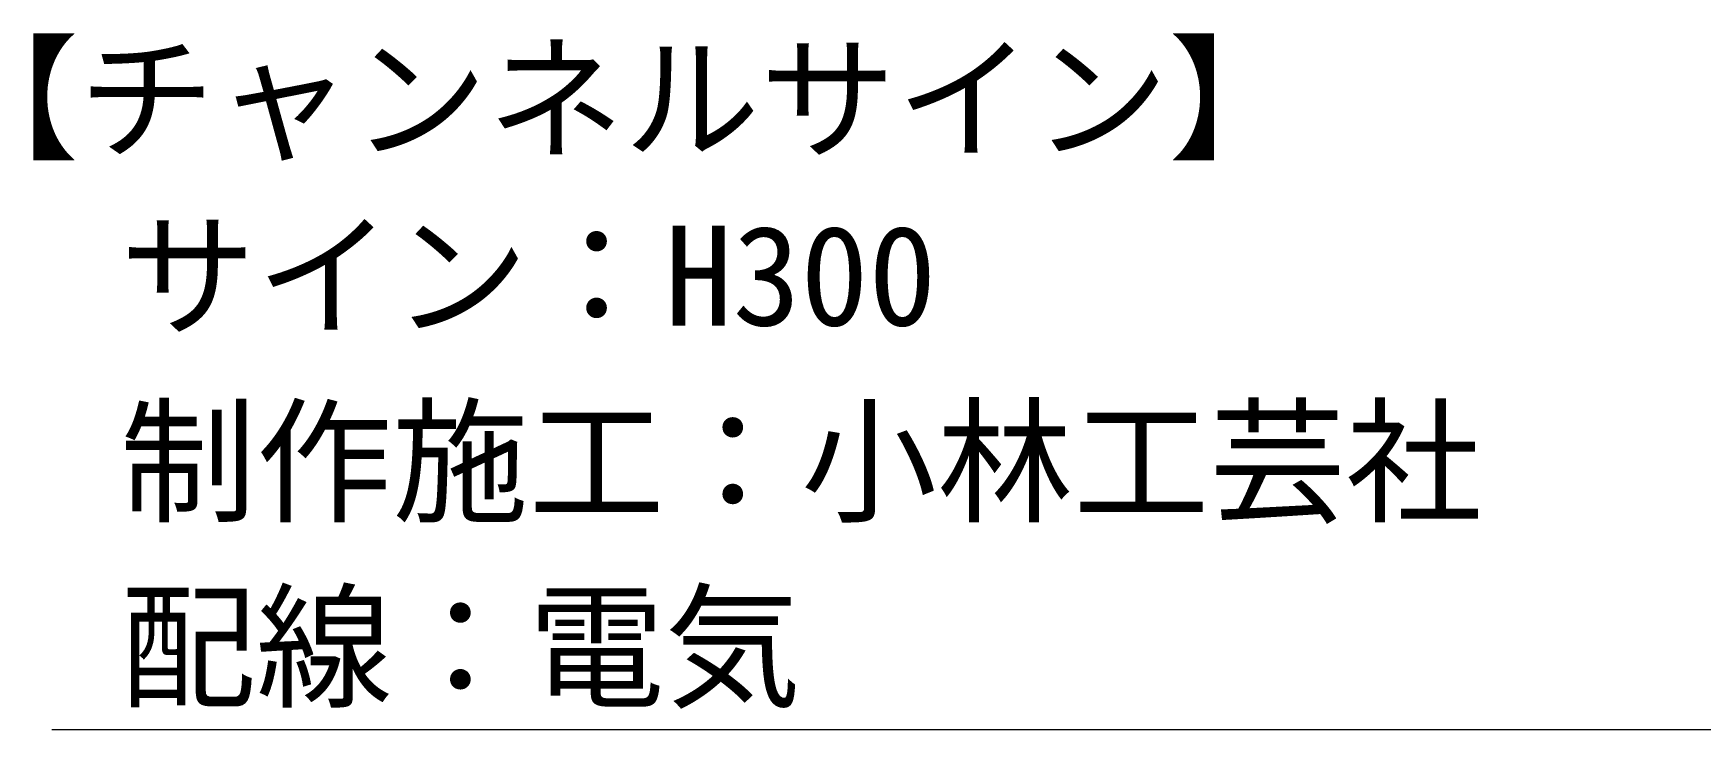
# Model space of a CAD drawing. Units: millimetres at full size, sheet at 1:100. Extents: x 3352 to 127672, y -40372 to 101181.
# Drawn here: x 14136 to 18103, y -17422 to -15765 of the extents above; entities that cross this region are included whole.
import ezdxf
from ezdxf.enums import TextEntityAlignment as Align

# ---------------------------------------------------------------- set-up
doc = ezdxf.new("R2010")
doc.units = ezdxf.units.MM
doc.header["$LTSCALE"] = 100
doc.layers.add('0-0', color=134, linetype='Continuous', lineweight=18)
doc.styles.add('ＭＳ ゴシック', font='')
doc.styles.get('ＭＳ ゴシック').set_extended_font_data('MS Gothic')

msp = doc.modelspace()

# ---------------------------------------------------------------- linework, layer by layer
at = {"layer": '0-0', "color": 5}
msp.add_line((14179.7, -17422.5), (21335.5, -17422.5), dxfattribs=at)
msp.add_line((14179.7, -17422.5), (21335.5, -17422.5), dxfattribs=at)

# ---------------------------------------------------------------- texts
at = {"layer": '0-0', "color": 5, "style": 'ＭＳ ゴシック'}
for s, p in [('【チャンネルサイン】', (13919.7, -16110.7)), ('【チャンネルサイン】', (13919.7, -16110.7)), (' サイン：H300', (14179.7, -16531.9)), (' サイン：H300', (14179.7, -16531.9)), (' 制作施工：小林工芸社', (14179.7, -16974.8)), (' 制作施工：小林工芸社', (14179.7, -16974.8)), (' 配線：電気', (14179.7, -17415.8)), (' 配線：電気', (14179.7, -17415.8))]:
    msp.add_text(s, height=237.6, dxfattribs=at).set_placement(p, align=Align.BOTTOM_LEFT)

doc.saveas('drawing.dxf')
